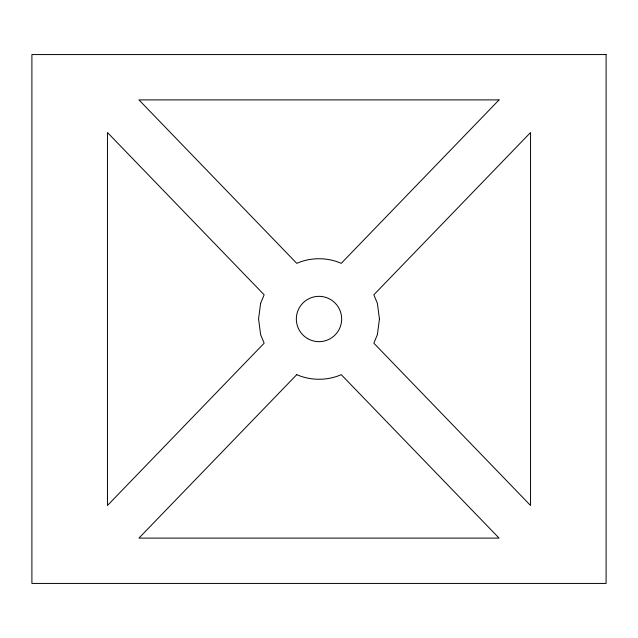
<?xml version="1.0" encoding="UTF-8"?>
<svg xmlns="http://www.w3.org/2000/svg" width="638" height="638" viewBox="0 0 638 638"><rect width="100%" height="100%" fill="white"/><g stroke="black" fill="none" stroke-linecap="round" stroke-linejoin="round"><path stroke-width="0.96" d="M260.615 303.353L258.557 319L260.615 334.647L264.156 343.188L107.455 505.487L107.455 132.513L264.156 294.812L260.615 303.353M379.443 319L377.385 334.647L373.844 343.188L530.545 505.487L530.545 132.513L373.844 294.812L377.385 303.353L379.443 319M499.06 99.895L341.242 263.35C327.414 257.202 310.586 257.202 296.758 263.35L138.94 99.895L499.06 99.895M296.758 374.65L138.94 538.105L499.06 538.105L341.242 374.65C327.414 380.798 310.586 380.798 296.758 374.65M606.1 54.565L31.9 54.565L31.9 583.435L606.1 583.435L606.1 54.565M307.668 338.626A22.665 22.665 0 0 0 341.665 319A22.665 22.665 0 0 0 307.668 299.374A22.665 22.665 0 0 0 307.668 338.626"/></g></svg>
